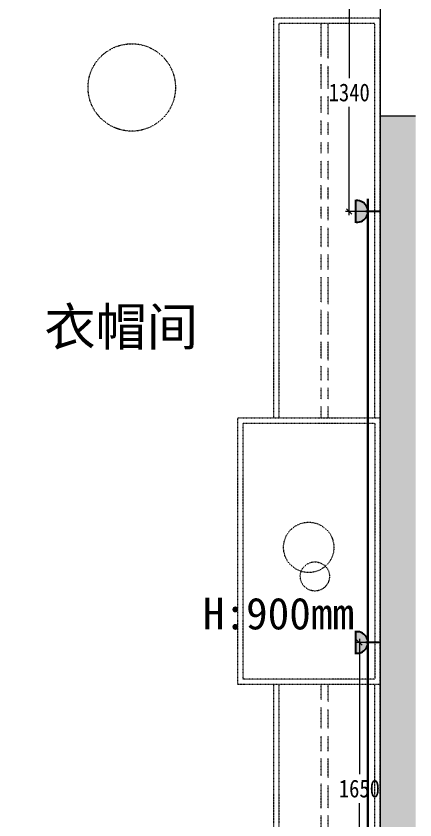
# Model space of a CAD drawing. Header units: millimetres. Extents: x -41640 to 3079702, y -5257903 to 68462.
# Drawn here: x 13633 to 15878, y 13567 to 18090 of the extents above; entities that cross this region are included whole.
import ezdxf

# ---------------------------------------------------------------- set-up
doc = ezdxf.new("R2010")
doc.units = ezdxf.units.MM
doc.header["$LTSCALE"] = 10
doc.linetypes.add('ACAD_ISO03W100', pattern=[30, 12, -18])
doc.linetypes.add('CONTINOUS', pattern=[0])
doc.layers.get('0').update_dxf_attribs({"color": 255})
doc.layers.get('Defpoints').update_dxf_attribs({"color": 255})
for name, color, linetype, lineweight in [('1强弱电插座尺寸', 5, 'Continuous', 0), ('1强电插座布线图', 1, 'Continuous', 30), ('1强电插座布置图', 1, 'Continuous', 30), ('浅线', 251, 'CONTINOUS', 0)]:
    doc.layers.add(name, color=color, linetype=linetype, lineweight=lineweight)
doc.layers.add('2323', color=4, linetype='Continuous')
doc.layers.add('LAYER2', color=8, linetype='Continuous')
doc.styles.get("Standard").update_dxf_attribs({"font": ''})
doc.styles.add('夏建东', font='', dxfattribs={"width": 0.85})
doc.styles.add('邓林', font='simhei.ttf')
doc.styles.get('Standard').set_extended_font_data('SimSun')
doc.styles.get('夏建东').set_extended_font_data('SimSun')
doc.dimstyles.new('g', dxfattribs={"dimtxt": 100, "dimasz": 31, "dimexe": 21, "dimexo": 30, "dimgap": 31, "dimtad": 1, "dimtih": 1, "dimtoh": 1, "dimdec": 0, "dimrnd": 10, "dimdsep": 46, "dimtxsty": '夏建东', "dimblk": 'OBLIQUE', "dimcen": 2.5, "dimdle": 21, "dimclrd": 5, "dimclre": 5, "dimclrt": 5, "dimadec": 0, "dimazin": 0, "dimtfac": 1, "dimtdec": 0, "dimtmove": 2, "dimatfit": 3, "dimldrblk": 'DOT', "dimfxl": 300, "dimlwd": -1, "dimlwe": -1, "dimarcsym": 1})

# ---------------------------------------------------------------- blocks, each defined once
blk = doc.blocks.new('强电插座')
at = {"lineweight": 0}
h = blk.add_hatch(color=12, dxfattribs=at)
h.set_gradient(color1=(216, 3, 3), color2=(230, 5, 5), tint=1, name='CYLINDER')
h.paths.add_polyline_path([(88497.8, 75989.2, 1.129445), (88497.8, 75909.4)])
at = {"layer": '2323', "color": 1}
for p, q in [((88452.6, 75999.6), (88452.6, 75902)), ((88497.8, 75989.2), (88497.8, 75909.4)), ((88407.2, 75949.3), (88460.4, 75949.3))]:
    blk.add_line(p, q, dxfattribs=at)
blk.add_arc((88492.9, 75949.3), 40.2, 77.2553, 282.7447, dxfattribs=at)
at = {"layer": 'LAYER2', "color": 1, "ltscale": 20}
blk.add_line((88456.4, 75966.1), (88456.4, 75966.1), dxfattribs=at)
blk = doc.blocks.new('_Oblique')
at = {"color": 0, "linetype": 'ByBlock', "lineweight": -2}
blk.add_line((-0.5, -0.5), (0.5, 0.5), dxfattribs=at)
blk = doc.blocks.new('*D663')
at = {"layer": '1强弱电插座尺寸', "color": 5}
for p, q in [((15652.3, 18329), (15487.5, 18329)), ((15508.5, 18350), (15508.5, 17741)), ((15508.5, 16970), (15508.5, 17579)), ((15652.3, 16991), (15487.5, 16991))]:
    blk.add_line(p, q, dxfattribs=at)
at = {"layer": 'Defpoints', "color": 0, "linetype": 'Continuous', "lineweight": 30}
for p in [(15508.5, 18329), (15682.3, 18329), (15682.3, 16991)]:
    blk.add_point(p, dxfattribs=at)
at = {"layer": '1强弱电插座尺寸', "color": 5, "linetype": 'Continuous', "xscale": 31, "yscale": 31, "zscale": 31}
for p, rotation in [((15508.5, 18329), 90), ((15508.5, 16991), 270)]:
    blk.add_blockref('_Oblique', p, dxfattribs=dict(at, rotation=rotation))
at = {"layer": '1强弱电插座尺寸', "color": 5, "linetype": 'Continuous', "lineweight": 30, "insert": (15508.5, 17660), "char_height": 100, "attachment_point": 5, "style": '夏建东'}
blk.add_mtext('1340', dxfattribs=at)
blk = doc.blocks.new('_Dot')
at = {"color": 0, "linetype": 'ByBlock', "lineweight": -2}
blk.add_line((-0.5, 0), (-1, 0), dxfattribs=at)
at = {"color": 0, "linetype": 'ByBlock', "const_width": 0.5}
blk.add_lwpolyline([(-0.25, 0, 1), (0.25, 0, 1)], format="xyb", close=True, dxfattribs=at)
blk = doc.blocks.new('*D665')
at = {"layer": '1强弱电插座尺寸', "color": 5}
for p, q in [((15565.7, 14586), (15565.7, 13823.4)), ((15652.3, 14565), (15544.7, 14565)), ((15565.7, 12898.9), (15565.7, 13661.4)), ((15652.3, 12919.9), (15544.7, 12919.9))]:
    blk.add_line(p, q, dxfattribs=at)
at = {"layer": 'Defpoints', "color": 0, "linetype": 'Continuous', "lineweight": 30}
for p in [(15682.3, 14565), (15565.7, 12919.9), (15682.3, 12919.9)]:
    blk.add_point(p, dxfattribs=at)
at = {"layer": '1强弱电插座尺寸', "color": 5, "linetype": 'Continuous', "xscale": 31, "yscale": 31, "zscale": 31}
for p, rotation in [((15565.7, 14565), 90), ((15565.7, 12919.9), 270)]:
    blk.add_blockref('_Oblique', p, dxfattribs=dict(at, rotation=rotation))
at = {"layer": '1强弱电插座尺寸', "color": 5, "linetype": 'Continuous', "lineweight": 30, "insert": (15565.7, 13742.4), "char_height": 100, "attachment_point": 5, "style": '夏建东'}
blk.add_mtext('1650', dxfattribs=at)

msp = doc.modelspace()

# ---------------------------------------------------------------- hatches: boundary and pattern name
at = {"layer": '浅线'}
msp.add_hatch(color=256, dxfattribs=at).paths.add_polyline_path([(15882.3, 17529), (15682.3, 17529), (15682.3, 11479), (15882.3, 11479)])

# ---------------------------------------------------------------- linework, layer by layer
msp.add_line((15682.3, 18329), (15682.3, 11479), dxfattribs=at)
at = {"layer": '浅线', "linetype": 'ACAD_ISO03W100', "ltscale": 0.01}
for p, q in [((15082.3, 18079), (15082.3, 15829)), ((15682.3, 18079), (15082.3, 18079)), ((15350.1, 15829), (15350.1, 18049)), ((15390.1, 15829), (15390.1, 18049)), ((15082.3, 14329), (15082.3, 12079)), ((15350.1, 11803.3), (15350.1, 14329)), ((15390.1, 11763.3), (15390.1, 14329))]:
    msp.add_line(p, q, dxfattribs=at)
at = {"layer": '浅线', "ltscale": 0.5}
msp.add_line((15682.3, 17529), (15882.3, 17529), dxfattribs=at)
at = {"layer": '浅线', "linetype": 'ACAD_ISO03W100', "ltscale": 0.01}
for points in [[(13182.6, 12079), (13182.6, 11479), (15682.3, 11479), (15682.3, 18079), (15082.3, 18079), (15082.3, 15829)], [(15652.3, 15829), (15652.3, 18049), (15112.3, 18049), (15112.3, 15829)], [(15682.3, 14329), (14882.3, 14329), (14882.3, 15829), (15682.3, 15829)], [(15082.3, 14329), (15082.3, 12079), (13182.6, 12079)], [(15112.3, 14329), (15112.3, 12049), (13212.6, 12049), (13212.6, 11509), (15652.3, 11509), (15652.3, 14329)]]:
    msp.add_lwpolyline(points, dxfattribs=at)
msp.add_lwpolyline([(14912.3, 15799), (15652.3, 15799), (15652.3, 14359), (14912.3, 14359)], close=True, dxfattribs=at)
for centre, radius in [((14284.4, 17688.6, 0), 245.9), ((15280.3, 15100.4, 0), 141.5), ((15315.1, 14936.8, 0), 82)]:
    msp.add_circle(centre, radius, dxfattribs=at)
msp.add_arc((13171.9, 12856.8), 775.5, 0.0854, 91.7641, dxfattribs=at)

# ---------------------------------------------------------------- block references
at = {"layer": '1强电插座布置图', "color": 7, "xscale": 1.511459389235824, "yscale": 1.511459389468655, "zscale": 1.511459389440006, "rotation": 180}
msp.add_blockref('强电插座', (149306.1, 129359.3), dxfattribs=at)

# ---------------------------------------------------------------- texts
at = {"layer": '1强弱电插座尺寸', "color": 45, "insert": (14684.9, 14635.9), "char_height": 178.605, "width": 2502.515, "attachment_point": 7}
msp.add_mtext('{\\C256;H:900mm}', dxfattribs=at)
at = {"layer": '浅线', "linetype": 'ByBlock', "insert": (13792.8, 16447.4), "char_height": 211.2, "width": 1868.847, "attachment_point": 1, "style": '邓林'}
msp.add_mtext('{\\C251;衣帽间}', dxfattribs=at)

# ---------------------------------------------------------------- next in the draw order: wipeouts: each hides what was drawn before it
at = {"linetype": 'ACAD_ISO03W100', "ltscale": 0.01}
for points in [[(15607.1, 17792.6), (15180.7, 17907.5), (15171.6, 17868.6), (15598, 17753.6)], [(15606.3, 17680.7), (15166.5, 17680.7), (15166.5, 17640.7), (15606.5, 17640.7)], [(15607.3, 17422), (15167.5, 17422), (15167.5, 17382), (15607.5, 17382)], [(15598.4, 17317.2), (15158.6, 17317.2), (15158.6, 17277.2), (15598.6, 17277.2)], [(15607.1, 16881.8), (15180.7, 16996.7), (15171.6, 16957.8), (15598, 16842.8)], [(15607.3, 16788.8), (15167.5, 16788.8), (15167.5, 16748.8), (15607.5, 16748.8)], [(15598.4, 16662.5), (15158.6, 16662.5), (15158.6, 16622.5), (15598.6, 16622.5)], [(15607.1, 16409.7), (15180.7, 16524.6), (15171.6, 16485.7), (15598, 16370.7)], [(15606.3, 16297.8), (15166.5, 16297.8), (15166.5, 16257.8), (15606.5, 16257.8)], [(15607.3, 16039.1), (15167.5, 16039.1), (15167.5, 15999.1), (15607.5, 15999.1)], [(15598.4, 15934.3), (15158.6, 15934.3), (15158.6, 15894.3), (15598.6, 15894.3)], [(15607.1, 14172.3), (15180.7, 14287.2), (15171.6, 14248.3), (15598, 14133.3)], [(15607.3, 14079.3), (15167.5, 14079.3), (15167.5, 14039.3), (15607.5, 14039.3)], [(15598.4, 13953), (15158.6, 13953), (15158.6, 13913), (15598.6, 13913)], [(15607.1, 13744.3), (15180.7, 13859.2), (15171.6, 13820.3), (15598, 13705.3)], [(15606.3, 13632.4), (15166.5, 13632.4), (15166.5, 13592.4), (15606.5, 13592.4)]]:
    msp.add_wipeout(points, dxfattribs=at).translate(0, 0, 0).dxf.layer = '浅线'

# ---------------------------------------------------------------- next in the draw order: dimensions: what is measured, and where the dimension line sits
at = {"layer": '1强弱电插座尺寸', "linetype": 'Continuous', "lineweight": 30}
dim = msp.add_linear_dim(base=(15565.7, 12919.9), p1=(15682.3, 14565), p2=(15682.3, 12919.9), angle=90, dimstyle='g', override={"dimfxlon": 1}, dxfattribs=at)
dim.commit()
dim.dimension.update_dxf_attribs({"geometry": '*D665', "text_midpoint": (15565.7, 13742.4)})

# ---------------------------------------------------------------- next in the draw order: wipeouts: each hides what was drawn before it
at = {"linetype": 'ACAD_ISO03W100', "ltscale": 0.01}
for points in [[(15616, 17474.2), (15189.6, 17589.1), (15180.5, 17550.2), (15607, 17435.2)], [(15598.4, 17058.5), (15158.6, 17058.5), (15158.6, 17018.5), (15598.6, 17018.5)], [(15616, 16091.3), (15189.6, 16206.2), (15180.5, 16167.3), (15607, 16052.3)]]:
    msp.add_wipeout(points, dxfattribs=at).translate(0, 0, 0).dxf.layer = '浅线'

# ---------------------------------------------------------------- next in the draw order: wipeouts: each hides what was drawn before it
msp.add_wipeout([(15607.1, 17110.7), (15180.7, 17225.7), (15171.6, 17186.7), (15598, 17071.8)], dxfattribs=at).translate(0, 0, 0).dxf.layer = '浅线'

# ---------------------------------------------------------------- next in the draw order: linework, layer by layer
at = {"layer": '1强电插座布线图', "linetype": 'Continuous', "lineweight": 30}
msp.add_lwpolyline([(15613.7, 17062.5), (15613.7, 12908.8)], dxfattribs=at)

# ---------------------------------------------------------------- next in the draw order: block references
at = {"layer": '1强电插座布置图', "color": 7, "xscale": 1.511459389235824, "yscale": 1.511459389468655, "zscale": 1.511459389440006, "rotation": 180}
msp.add_blockref('强电插座', (149306.1, 131785.3), dxfattribs=at)

# ---------------------------------------------------------------- next in the draw order: dimensions: what is measured, and where the dimension line sits
at = {"layer": '1强弱电插座尺寸', "linetype": 'Continuous', "lineweight": 30}
dim = msp.add_linear_dim(base=(15508.5, 18329), p1=(15682.3, 16991), p2=(15682.3, 18329), angle=90, dimstyle='g', override={"dimfxlon": 1}, dxfattribs=at)
dim.commit()
dim.dimension.update_dxf_attribs({"geometry": '*D663', "text_midpoint": (15508.5, 17660)})

doc.saveas('drawing.dxf')
